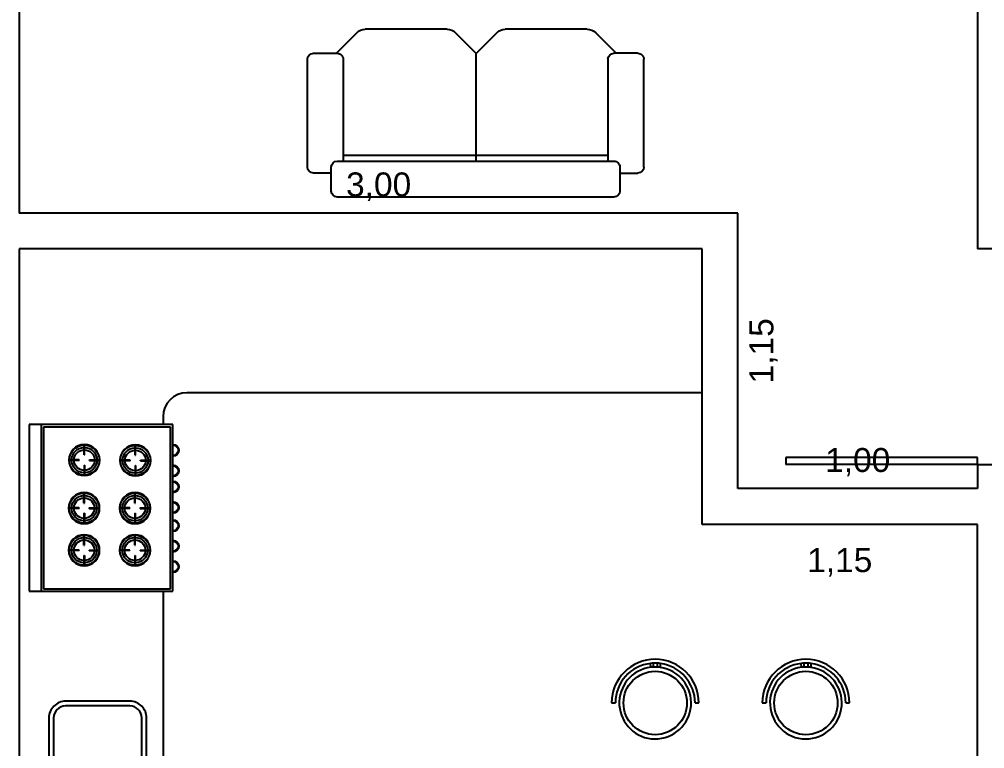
# Model space of a CAD drawing. Header units: millimetres. Extents: x 154.1 to 235.2, y 94.9 to 137.4.
# Drawn here: x 157.154 to 161.184, y 116.491 to 119.535 of the extents above; entities that cross this region are included whole.
import ezdxf

# ---------------------------------------------------------------- set-up
doc = ezdxf.new("R2010")
doc.units = ezdxf.units.MM
doc.header["$LTSCALE"] = 0.05
for name, color, linetype in [('APCOZ', 7, 'Continuous'), ('APCOZ-I', 251, 'Continuous'), ('Cotas', 6, 'Continuous'), ('Desnivel', 1, 'Continuous'), ('EQUIPAMENTO', 1, 'Continuous'), ('Janela', 2, 'Continuous'), ('MOBIL', 7, 'Continuous'), ('MOBIL-I', 251, 'Continuous'), ('Parede', 5, 'Continuous')]:
    doc.layers.add(name, color=color, linetype=linetype)
doc.styles.get("Standard").update_dxf_attribs({"font": 'arial.ttf'})
doc.dimstyles.new('ISO-25', dxfattribs={"dimtxt": 0.3, "dimasz": 2.5, "dimexe": 1.25, "dimexo": 0.625, "dimgap": 0.2, "dimtad": 1, "dimzin": 1, "dimtxsty": 'Standard', "dimcen": 2.5, "dimse1": 1, "dimse2": 1, "dimsd1": 1, "dimsd2": 1, "dimclrd": 6, "dimclrt": 2, "dimadec": 0, "dimazin": 0, "dimtfac": 1, "dimtmove": 0, "dimatfit": 3, "dimfxl": 1, "dimarcsym": 0})

# ---------------------------------------------------------------- blocks, each defined once
blk = doc.blocks.new('Sofa2l')
at = {"layer": 'MOBIL'}
for p, q in [((0.5775, 0), (-0.5775, 0)), ((-0.6025, -0.025), (-0.6025, -0.1)), ((0.6025, -0.1), (0.6025, -0.025)), ((-0.6025, -0.1), (-0.6775, -0.1)), ((0.6025, -0.1), (0.6775, -0.1)), ((-0.7025, -0.125), (-0.7025, -0.575)), ((0.7025, -0.125), (0.7025, -0.575)), ((-0.6775, -0.6), (-0.5775, -0.6)), ((-0.5825, -0.5993), (-0.4964, -0.6854)), ((0.0025, -0.5993), (-0.0836, -0.6854)), ((0.0025, -0.5993), (0.0886, -0.6854)), ((0.5875, -0.5993), (0.5014, -0.6854)), ((0.6775, -0.6), (0.5775, -0.6)), ((-0.1189, -0.7), (-0.4611, -0.7)), ((0.4661, -0.7), (0.1239, -0.7))]:
    blk.add_line(p, q, dxfattribs=at)
for centre, radius, start, end in [((-0.5775, -0.025), 0.025, 90, 180), ((0.5775, -0.025), 0.025, 0, 90), ((-0.6775, -0.125), 0.025, 90, 180), ((0.6775, -0.125), 0.025, 0, 90), ((-0.6775, -0.575), 0.025, 180, 270), ((0.6775, -0.575), 0.025, 270, 0), ((-0.4611, -0.65), 0.05, 225, 270), ((-0.1189, -0.65), 0.05, 270, 315), ((0.1239, -0.65), 0.05, 225, 270), ((0.4661, -0.65), 0.05, 270, 315)]:
    blk.add_arc(centre, radius, start, end, dxfattribs=at)
at = {"layer": 'MOBIL-I'}
for p, q in [((-0.6025, -0.1), (-0.6025, -0.125)), ((0.6025, -0.125), (0.6025, -0.1)), ((-0.5775, -0.15), (0.5775, -0.15)), ((-0.5525, -0.575), (-0.5525, -0.15)), ((0.0025, -0.15), (0.0025, -0.5993)), ((0.5525, -0.575), (0.5525, -0.15)), ((-0.5525, -0.175), (0.5525, -0.175))]:
    blk.add_line(p, q, dxfattribs=at)
for centre, start, end in [((-0.5775, -0.125), 180, 270), ((0.5775, -0.125), 270, 0), ((-0.5775, -0.575), 270, 0), ((0.5775, -0.575), 180, 270)]:
    blk.add_arc(centre, 0.025, start, end, dxfattribs=at)
blk = doc.blocks.new('Bancobar')
at = {"layer": 'MOBIL'}
for p, q in [((-0.0188, 0.1488), (-0.0191, 0.1651)), ((-0.0068, 0.1498), (-0.0071, 0.1663)), ((0.01, 0.1497), (0.0097, 0.166)), ((0.022, 0.1484), (0.0217, 0.1648)), ((-0.1822, 0), (-0.1662, 0)), ((0.1662, 0), (0.1822, 0))]:
    blk.add_line(p, q, dxfattribs=at)
for radius, start, end in [(0.1822, 0, 180), (0.1662, 96.5942, 180), (0.1662, 86.6623, 92.4499), (0.1662, 0, 82.4996), (0.15, 97.2022, 81.5706), (0.15, 86.1911, 92.6067)]:
    blk.add_arc((0, 0), radius, start, end, dxfattribs=at)
at = {"layer": 'MOBIL-I'}
blk.add_circle((0, 0), 0.1323, dxfattribs=at)
for radius, start, end in [(0.1662, 92.4499, 96.5942), (0.1662, 82.4996, 86.6623), (0.15, 92.6067, 97.2022), (0.15, 81.5706, 86.1911)]:
    blk.add_arc((0, 0), radius, start, end, dxfattribs=at)
blk = doc.blocks.new('Pia')
at = {"layer": 'EQUIPAMENTO'}
for points in [[(-0.2262, 0), (0.2262, 0, -0.414214), (0.2962, -0.07), (0.2962, -0.338, -0.414214), (0.2262, -0.408), (-0.2262, -0.408, -0.414214), (-0.2962, -0.338), (-0.2962, -0.07, -0.414214)], [(-0.2262, -0.02), (0.2262, -0.02, -0.414214), (0.2762, -0.07), (0.2762, -0.338, -0.414214), (0.2262, -0.388), (-0.2262, -0.388, -0.414214), (-0.2762, -0.338), (-0.2762, -0.07, -0.414214)]]:
    blk.add_lwpolyline(points, format="xyb", close=True, dxfattribs=at)
blk.add_circle((0, -0.0759), 0.0376, dxfattribs=at)
blk = doc.blocks.new('Fogao_6b')
at = {"layer": 'APCOZ'}
for p, q in [((0, -0.3478), (0, 0.3478)), ((0, 0.3478), (0.6, 0.3478)), ((0.6, 0.3478), (0.6, 0.2695)), ((0.6, 0.2206), (0.6, 0.1838)), ((0.6, 0.1349), (0.6, 0.0981)), ((0.6, 0.0492), (0.6, 0.0223)), ((0.6, -0.0266), (0.6, -0.0634)), ((0.6, -0.1123), (0.6, -0.1305)), ((0.6, -0.1794), (0.6, -0.2163)), ((0.6, -0.2651), (0.6, -0.3478)), ((0.6, -0.3478), (0, -0.3478))]:
    blk.add_line(p, q, dxfattribs=at)
for centre in [(0.6, 0.2451), (0.6, 0.1593), (0.6, 0.0736), (0.6, -0.0022), (0.6, -0.0879), (0.6, -0.155), (0.6, -0.2407)]:
    blk.add_arc(centre, 0.0244, 270, 90, dxfattribs=at)
at = {"layer": 'APCOZ-I'}
for p, q in [((0.05, -0.3478), (0.05, 0.3478)), ((0.06, 0.3378), (0.59, 0.3378)), ((0.06, -0.3378), (0.06, 0.3378)), ((0.59, 0.3378), (0.59, -0.3378)), ((0.6, 0.2695), (0.6, 0.2206)), ((0.2079, 0.1774), (0.2079, 0.1754)), ((0.2283, 0.1978), (0.2303, 0.1978)), ((0.2508, 0.1774), (0.2508, 0.1754)), ((0.4202, 0.1774), (0.4202, 0.1754)), ((0.4406, 0.1978), (0.4426, 0.1978)), ((0.463, 0.1774), (0.463, 0.1754)), ((0.6, 0.1838), (0.6, 0.1349)), ((0.2283, 0.155), (0.2303, 0.155)), ((0.4406, 0.155), (0.4426, 0.155)), ((0.6, 0.0981), (0.6, 0.0492)), ((0.2079, 0.0017), (0.2079, -0.0003)), ((0.2283, 0.0221), (0.2303, 0.0221)), ((0.2508, 0.0017), (0.2508, -0.0003)), ((0.4202, 0.0017), (0.4202, -0.0003)), ((0.4406, 0.0221), (0.4426, 0.0221)), ((0.463, 0.0017), (0.463, -0.0003)), ((0.6, 0.0223), (0.6, -0.0266)), ((0.2283, -0.0207), (0.2303, -0.0207)), ((0.4406, -0.0207), (0.4426, -0.0207)), ((0.6, -0.0634), (0.6, -0.1123)), ((0.6, -0.1305), (0.6, -0.1794)), ((0.2085, -0.1987), (0.2085, -0.2007)), ((0.2289, -0.1783), (0.2309, -0.1783)), ((0.2514, -0.1987), (0.2514, -0.2007)), ((0.4216, -0.1974), (0.4216, -0.1994)), ((0.442, -0.1769), (0.444, -0.1769)), ((0.4644, -0.1974), (0.4644, -0.1994)), ((0.2289, -0.2212), (0.2309, -0.2212)), ((0.442, -0.2198), (0.444, -0.2198)), ((0.6, -0.2163), (0.6, -0.2651)), ((0.59, -0.3378), (0.06, -0.3378))]:
    blk.add_line(p, q, dxfattribs=at)
for points in [[(0.2283, 0.1978), (0.2283, 0.2392)], [(0.2303, 0.1978), (0.2303, 0.2392)], [(0.4406, 0.1978), (0.4406, 0.2392)], [(0.4426, 0.1978), (0.4426, 0.2392)], [(0.2079, 0.1774), (0.1665, 0.1774)], [(0.2079, 0.1754), (0.1665, 0.1754)], [(0.2508, 0.1774), (0.2922, 0.1774)], [(0.2508, 0.1754), (0.2922, 0.1754)], [(0.4202, 0.1774), (0.3788, 0.1774)], [(0.4202, 0.1754), (0.3788, 0.1754)], [(0.463, 0.1774), (0.5044, 0.1774)], [(0.463, 0.1754), (0.5044, 0.1754)], [(0.2283, 0.155), (0.2283, 0.1136)], [(0.2303, 0.155), (0.2303, 0.1136)], [(0.4406, 0.155), (0.4406, 0.1136)], [(0.4426, 0.155), (0.4426, 0.1136)], [(0.2283, 0.0221), (0.2283, 0.0635)], [(0.2303, 0.0221), (0.2303, 0.0635)], [(0.4406, 0.0221), (0.4406, 0.0635)], [(0.4426, 0.0221), (0.4426, 0.0635)], [(0.2079, 0.0017), (0.1665, 0.0017)], [(0.2508, 0.0017), (0.2922, 0.0017)], [(0.4202, 0.0017), (0.3788, 0.0017)], [(0.463, 0.0017), (0.5044, 0.0017)], [(0.2079, -0.0003), (0.1665, -0.0003)], [(0.2283, -0.0207), (0.2283, -0.0621)], [(0.2303, -0.0207), (0.2303, -0.0621)], [(0.2508, -0.0003), (0.2922, -0.0003)], [(0.4202, -0.0003), (0.3788, -0.0003)], [(0.4406, -0.0207), (0.4406, -0.0621)], [(0.4426, -0.0207), (0.4426, -0.0621)], [(0.463, -0.0003), (0.5044, -0.0003)], [(0.2289, -0.1783), (0.2289, -0.1369)], [(0.2309, -0.1783), (0.2309, -0.1369)], [(0.442, -0.1769), (0.442, -0.1355)], [(0.444, -0.1769), (0.444, -0.1355)], [(0.2085, -0.1987), (0.1671, -0.1987)], [(0.2085, -0.2007), (0.1671, -0.2007)], [(0.2514, -0.1987), (0.2928, -0.1987)], [(0.2514, -0.2007), (0.2928, -0.2007)], [(0.4216, -0.1974), (0.3802, -0.1974)], [(0.4216, -0.1994), (0.3802, -0.1994)], [(0.4644, -0.1974), (0.5058, -0.1974)], [(0.4644, -0.1994), (0.5058, -0.1994)], [(0.2289, -0.2212), (0.2289, -0.2626)], [(0.2309, -0.2212), (0.2309, -0.2626)], [(0.442, -0.2198), (0.442, -0.2612)], [(0.444, -0.2198), (0.444, -0.2612)]]:
    blk.add_lwpolyline(points, dxfattribs=at)
for centre in [(0.2293, 0.1764), (0.4416, 0.1764), (0.2293, 0.0007), (0.4416, 0.0007), (0.2299, -0.1997), (0.443, -0.1984)]:
    blk.add_circle(centre, 0.0647, dxfattribs=at)
for centre, radius, start, end in [((0.6, 0.2451), 0.0214, 270, 90), ((0.2293, 0.1764), 0.0628, 90.9117, 179.0883), ((0.2293, 0.1764), 0.0529, 91.084, 178.916), ((0.2293, 0.1764), 0.0429, 91.337, 178.663), ((0.2293, 0.1764), 0.0628, 0.9117, 89.0883), ((0.2293, 0.1764), 0.0529, 1.084, 88.916), ((0.2293, 0.1764), 0.0429, 1.337, 88.663), ((0.4416, 0.1764), 0.0628, 90.9117, 179.0883), ((0.4416, 0.1764), 0.0529, 91.084, 178.916), ((0.4416, 0.1764), 0.0429, 91.337, 178.663), ((0.4416, 0.1764), 0.0628, 0.9117, 89.0883), ((0.4416, 0.1764), 0.0529, 1.084, 88.916), ((0.4416, 0.1764), 0.0429, 1.337, 88.663), ((0.2293, 0.1764), 0.0628, 180.9117, 269.0883), ((0.2293, 0.1764), 0.0529, 181.084, 268.916), ((0.2293, 0.1764), 0.0429, 181.337, 268.663), ((0.2293, 0.1764), 0.0628, 270.9117, 359.0883), ((0.2293, 0.1764), 0.0529, 271.084, 358.916), ((0.2293, 0.1764), 0.0429, 271.337, 358.663), ((0.4416, 0.1764), 0.0628, 180.9117, 269.0883), ((0.4416, 0.1764), 0.0529, 181.084, 268.916), ((0.4416, 0.1764), 0.0429, 181.337, 268.663), ((0.4416, 0.1764), 0.0429, 271.337, 358.663), ((0.4416, 0.1764), 0.0529, 271.084, 358.916), ((0.4416, 0.1764), 0.0628, 270.9117, 359.0883), ((0.6, 0.1593), 0.0214, 270, 90), ((0.6, 0.0736), 0.0214, 270, 90), ((0.2293, 0.0007), 0.0628, 90.9117, 179.0883), ((0.2293, 0.0007), 0.0529, 91.084, 178.916), ((0.2293, 0.0007), 0.0429, 91.337, 178.663), ((0.2293, 0.0007), 0.0628, 0.9117, 89.0883), ((0.2293, 0.0007), 0.0529, 1.084, 88.916), ((0.2293, 0.0007), 0.0429, 1.337, 88.663), ((0.4416, 0.0007), 0.0628, 90.9117, 179.0883), ((0.4416, 0.0007), 0.0529, 91.084, 178.916), ((0.4416, 0.0007), 0.0429, 91.337, 178.663), ((0.4416, 0.0007), 0.0628, 0.9117, 89.0883), ((0.4416, 0.0007), 0.0529, 1.084, 88.916), ((0.4416, 0.0007), 0.0429, 1.337, 88.663), ((0.6, -0.0022), 0.0214, 270, 90), ((0.2293, 0.0007), 0.0628, 180.9117, 269.0883), ((0.2293, 0.0007), 0.0529, 181.084, 268.916), ((0.2293, 0.0007), 0.0429, 181.337, 268.663), ((0.2293, 0.0007), 0.0429, 271.337, 358.663), ((0.2293, 0.0007), 0.0529, 271.084, 358.916), ((0.2293, 0.0007), 0.0628, 270.9117, 359.0883), ((0.4416, 0.0007), 0.0628, 180.9117, 269.0883), ((0.4416, 0.0007), 0.0529, 181.084, 268.916), ((0.4416, 0.0007), 0.0429, 181.337, 268.663), ((0.4416, 0.0007), 0.0429, 271.337, 358.663), ((0.4416, 0.0007), 0.0529, 271.084, 358.916), ((0.4416, 0.0007), 0.0628, 270.9117, 359.0883), ((0.6, -0.0879), 0.0214, 270, 90), ((0.2299, -0.1997), 0.0628, 90.9117, 179.0883), ((0.2299, -0.1997), 0.0529, 91.084, 178.916), ((0.2299, -0.1997), 0.0429, 91.337, 178.663), ((0.2299, -0.1997), 0.0628, 0.9117, 89.0883), ((0.2299, -0.1997), 0.0529, 1.084, 88.916), ((0.2299, -0.1997), 0.0429, 1.337, 88.663), ((0.443, -0.1984), 0.0628, 90.9117, 179.0883), ((0.443, -0.1984), 0.0529, 91.084, 178.916), ((0.443, -0.1984), 0.0429, 91.337, 178.663), ((0.443, -0.1984), 0.0628, 0.9117, 89.0883), ((0.443, -0.1984), 0.0529, 1.084, 88.916), ((0.443, -0.1984), 0.0429, 1.337, 88.663), ((0.6, -0.155), 0.0214, 270, 90), ((0.2299, -0.1997), 0.0628, 180.9117, 269.0883), ((0.2299, -0.1997), 0.0529, 181.084, 268.916), ((0.2299, -0.1997), 0.0429, 181.337, 268.663), ((0.2299, -0.1997), 0.0429, 271.337, 358.663), ((0.2299, -0.1997), 0.0529, 271.084, 358.916), ((0.2299, -0.1997), 0.0628, 270.9117, 359.0883), ((0.443, -0.1984), 0.0628, 180.9117, 269.0883), ((0.443, -0.1984), 0.0529, 181.084, 268.916), ((0.443, -0.1984), 0.0429, 181.337, 268.663), ((0.443, -0.1984), 0.0429, 271.337, 358.663), ((0.443, -0.1984), 0.0529, 271.084, 358.916), ((0.443, -0.1984), 0.0628, 270.9117, 359.0883), ((0.6, -0.2407), 0.0214, 270, 90)]:
    blk.add_arc(centre, radius, start, end, dxfattribs=at)
blk = doc.blocks.new('*D38')
at = {"layer": 'Defpoints', "color": 0}
for p in [(161.1542, 122.2261), (161.1542, 117.5761), (161.3593, 117.5761)]:
    blk.add_point(p, dxfattribs=at)
at = {"layer": 'Cotas', "color": 2, "insert": (161.0992, 119.9011), "char_height": 0.1, "attachment_point": 5, "rotation": 90}
blk.add_mtext('4,65', dxfattribs=at)
blk = doc.blocks.new('*D39')
at = {"layer": 'Defpoints', "color": 0}
for p in [(157.1542, 118.7261), (160.1542, 118.7261), (160.1542, 118.5761)]:
    blk.add_point(p, dxfattribs=at)
at = {"layer": 'Cotas', "color": 2, "insert": (158.6542, 118.8362), "char_height": 0.1, "attachment_point": 5}
blk.add_mtext('3,00', dxfattribs=at)
blk = doc.blocks.new('*D40')
at = {"layer": 'Defpoints', "color": 0}
for p in [(160.1542, 118.7261), (160.1542, 117.5761), (160.5214, 117.5761)]:
    blk.add_point(p, dxfattribs=at)
at = {"layer": 'Cotas', "color": 2, "insert": (160.2613, 118.1511), "char_height": 0.1, "attachment_point": 5, "rotation": 90}
blk.add_mtext('1,15', dxfattribs=at)
blk = doc.blocks.new('*D41')
at = {"layer": 'Defpoints', "color": 0}
for p in [(160.1542, 117.5761), (161.1542, 117.5761), (161.1542, 117.4261)]:
    blk.add_point(p, dxfattribs=at)
at = {"layer": 'Cotas', "color": 2, "insert": (160.6542, 117.6862), "char_height": 0.1, "attachment_point": 5}
blk.add_mtext('1,00', dxfattribs=at)
blk = doc.blocks.new('*D50')
at = {"layer": 'Defpoints', "color": 0}
for p in [(160.0042, 117.4261), (161.1542, 117.4261), (160.0042, 117.0083)]:
    blk.add_point(p, dxfattribs=at)
at = {"layer": 'Cotas', "color": 2, "insert": (160.5792, 117.2684), "char_height": 0.1, "attachment_point": 5}
blk.add_mtext('1,15', dxfattribs=at)
blk = doc.blocks.new('*D51')
at = {"layer": 'Defpoints', "color": 0}
for p in [(161.1542, 117.4261), (161.1542, 113.4261), (161.3042, 113.4261)]:
    blk.add_point(p, dxfattribs=at)
at = {"layer": 'Cotas', "color": 2, "insert": (161.0441, 115.4261), "char_height": 0.1, "attachment_point": 5, "rotation": 90}
blk.add_mtext('4,00', dxfattribs=at)

msp = doc.modelspace()

# ---------------------------------------------------------------- linework, layer by layer
at = {"layer": 'Desnivel'}
for p, q in [((160.0042, 117.9761), (157.8542, 117.9761)), ((157.7542, 117.8761), (157.7542, 117.8432)), ((157.7542, 117.1475), (157.7542, 114.9841))]:
    msp.add_line(p, q, dxfattribs=at)
msp.add_arc((157.8542, 117.8761), 0.1, 90, 180, dxfattribs=at)
at = {"layer": 'Janela'}
for p, q in [((161.1542, 117.7061), (160.3542, 117.7061)), ((160.3542, 117.7061), (160.3542, 117.6761)), ((161.1542, 117.6761), (160.3542, 117.6761)), ((161.1542, 117.6761), (161.1542, 117.7061))]:
    msp.add_line(p, q, dxfattribs=at)
at = {"layer": 'Parede'}
for p, q in [((161.1542, 121.1743), (161.1542, 118.5761)), ((157.1542, 119.5761), (157.1542, 118.7261)), ((160.1542, 118.7261), (157.1542, 118.7261)), ((160.1542, 117.5761), (160.1542, 118.7261)), ((157.1542, 118.5761), (157.1542, 113.4261)), ((160.0042, 118.5761), (157.1542, 118.5761)), ((160.0042, 117.4261), (160.0042, 118.5761)), ((161.4042, 118.5761), (161.1542, 118.5761)), ((161.1542, 117.6761), (161.3042, 117.6761)), ((161.1542, 117.6761), (161.1542, 117.5761)), ((161.1542, 117.5761), (160.1542, 117.5761)), ((161.1542, 117.4261), (160.0042, 117.4261)), ((161.1542, 114.3261), (161.1542, 117.4261))]:
    msp.add_line(p, q, dxfattribs=at)

# ---------------------------------------------------------------- block references
at = {"xscale": -1, "rotation": 180.0000000000109}
msp.add_blockref('Sofa2l', (159.0591, 118.7929), dxfattribs=at)
at = {"layer": 'Desnivel', "xscale": -1}
for name, p, rotation in [('Fogao_6b', (157.1956, 117.4953), 180), ('Pia', (157.2776, 116.3928), 90)]:
    msp.add_blockref(name, p, dxfattribs=dict(at, rotation=rotation))
at = {"layer": 'Desnivel'}
for p in [(159.8087, 116.6816), (160.4378, 116.6816)]:
    msp.add_blockref('Bancobar', p, dxfattribs=at)

# ---------------------------------------------------------------- dimensions: what is measured, and where the dimension line sits
at = {"layer": 'Cotas'}
dim = msp.add_linear_dim(base=(161.3593, 117.5761), p1=(161.1542, 122.2261), p2=(161.1542, 117.5761), angle=90, dimstyle='ISO-25', override={"dimtxt": 0.1}, dxfattribs=at)
dim.commit()
dim.dimension.update_dxf_attribs({"geometry": '*D38', "text_midpoint": (161.0992, 119.9011)})
dim = msp.add_linear_dim(base=(160.1542, 118.5761), p1=(157.1542, 118.7261), p2=(160.1542, 118.7261), dimstyle='ISO-25', override={"dimtxt": 0.1}, dxfattribs=at)
dim.commit()
dim.dimension.update_dxf_attribs({"geometry": '*D39', "text_midpoint": (158.6542, 118.8362)})
for base, p1, p2, picture, middle in [((160.5214, 117.5761), (160.1542, 118.7261), (160.1542, 117.5761), '*D40', (160.5214, 118.1511)), ((161.3042, 113.4261), (161.1542, 117.4261), (161.1542, 113.4261), '*D51', (161.3042, 115.4261))]:
    dim = msp.add_linear_dim(base=base, p1=p1, p2=p2, angle=90, dimstyle='ISO-25', override={"dimtxt": 0.1}, dxfattribs=at)
    dim.commit()
    dim.dimension.update_dxf_attribs({"geometry": picture, "text_midpoint": middle, "dimtype": 160})
for base, p1, p2, picture, middle in [((161.1542, 117.4261), (160.1542, 117.5761), (161.1542, 117.5761), '*D41', (160.6542, 117.4261)), ((160.0042, 117.0083), (161.1542, 117.4261), (160.0042, 117.4261), '*D50', (160.5792, 117.0083))]:
    dim = msp.add_linear_dim(base=base, p1=p1, p2=p2, dimstyle='ISO-25', override={"dimtxt": 0.1}, dxfattribs=at)
    dim.commit()
    dim.dimension.update_dxf_attribs({"geometry": picture, "text_midpoint": middle, "dimtype": 160})

doc.saveas('drawing.dxf')
